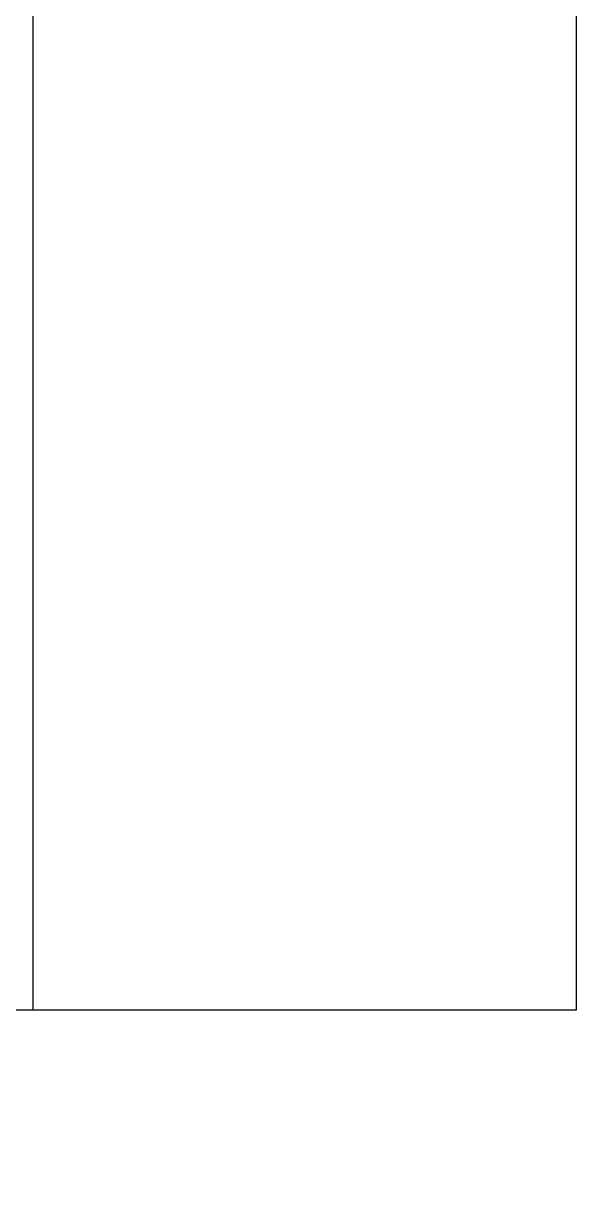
# Model space of a CAD drawing. Header units: millimetres. Extents: x 3162 to 221128, y -144913 to 11496.
# Drawn here: x 177839 to 178348, y -26142 to -25059 of the extents above; entities that cross this region are included whole.
import ezdxf
from ezdxf.xclip import XClip

# ---------------------------------------------------------------- set-up
doc = ezdxf.new("R2010")
doc.units = ezdxf.units.MM
doc.header["$LTSCALE"] = 10
doc.header["$XCLIPFRAME"] = 2
doc.linetypes.add('DASH', pattern=[8.889999999999997, 6.349999999999998, -2.54])
doc.layers.add('Hidden【虚线】', color=136, linetype='DASH', lineweight=0)
doc.layers.add('WALL_NEW【新建墙体】', color=4, linetype='Continuous')
doc.layers.add('WALL【墙体】', color=7, linetype='Continuous')

# ---------------------------------------------------------------- blocks, each defined once
blk = doc.blocks.new('海龙_05091009')
at = {"layer": 'WALL【墙体】'}
blk.add_line((-3624.999999999995, 1925), (3375.000000000007, 1925), dxfattribs=at)

msp = doc.modelspace()

# ---------------------------------------------------------------- linework, layer by layer
at = {"layer": 'Hidden【虚线】'}
msp.add_lwpolyline([(175247.983922541, -24466.80190287077), (175247.983922541, -25966.80190287077), (178347.939022541, -25966.80190287077), (178347.939022541, -24466.80190287077)], close=True, dxfattribs=at)

# ---------------------------------------------------------------- block references
at = {"layer": 'WALL_NEW【新建墙体】'}
ref = msp.add_blockref('海龙_05091009', (175922.9390027417, -23921.80189703362), dxfattribs=dict(at, rotation=270))
XClip(ref).set_block_clipping_path([(545.0000058371297, -674.9550802006888), (2045.0000058371443, 2425.0000197993104)])

doc.saveas('drawing.dxf')
